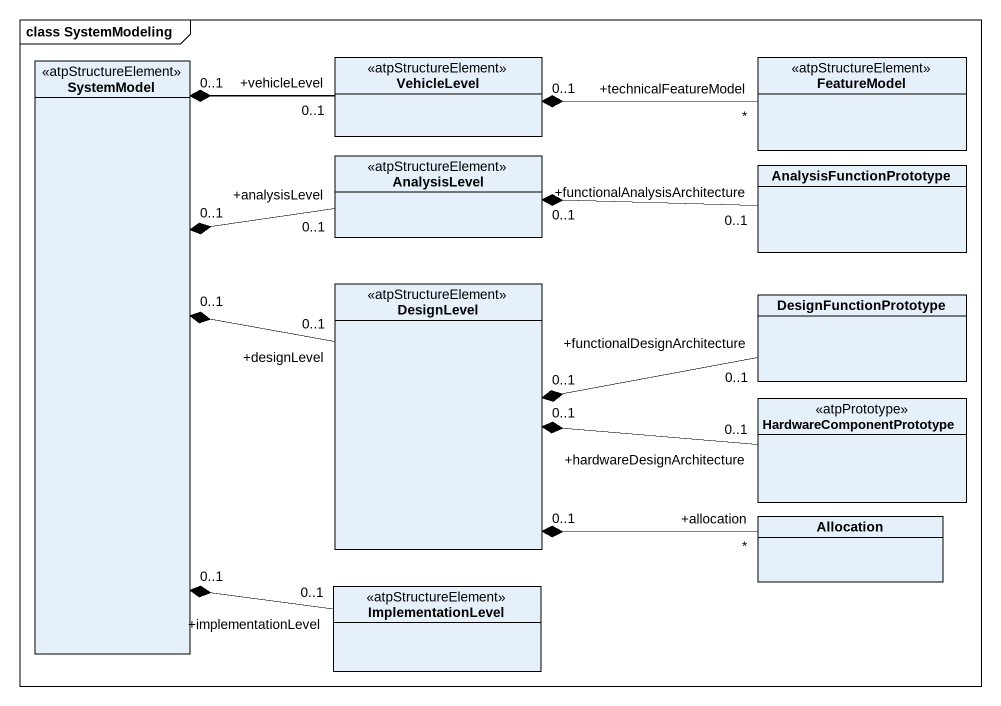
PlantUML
@startuml
mainframe class SystemModeling
hide circle
hide empty members
class SystemModel <<atpStructureElement>>
class VehicleLevel <<atpStructureElement>>
class FeatureModel <<atpStructureElement>>
class AnalysisLevel <<atpStructureElement>>
class AnalysisFunctionPrototype
class DesignLevel <<atpStructureElement>>
class DesignFunctionPrototype
class HardwareComponentPrototype <<atpPrototype>>
class Allocation
class ImplementationLevel <<atpStructureElement>>
SystemModel "0..1" *-up- "+vehicleLevel\n0..1" VehicleLevel
FeatureModel "+technicalFeatureModel\n*" -left-* "0..1" VehicleLevel
AnalysisLevel "+analysisLevel\n0..1" -left-* "0..1" SystemModel
AnalysisFunctionPrototype "+functionalAnalysisArchitecture\n0..1" -left-* "0..1" AnalysisLevel
DesignLevel "+designLevel\n0..1" -left-* "0..1" SystemModel
DesignLevel "0..1" *-right- "+allocation\n*" Allocation
DesignFunctionPrototype "+functionalDesignArchitecture\n0..1" -left-* "0..1" DesignLevel
HardwareComponentPrototype "+hardwareDesignArchitecture\n0..1" -left-* "0..1" DesignLevel
ImplementationLevel "+implementationLevel\n0..1" -up-* "0..1" SystemModel
@enduml
